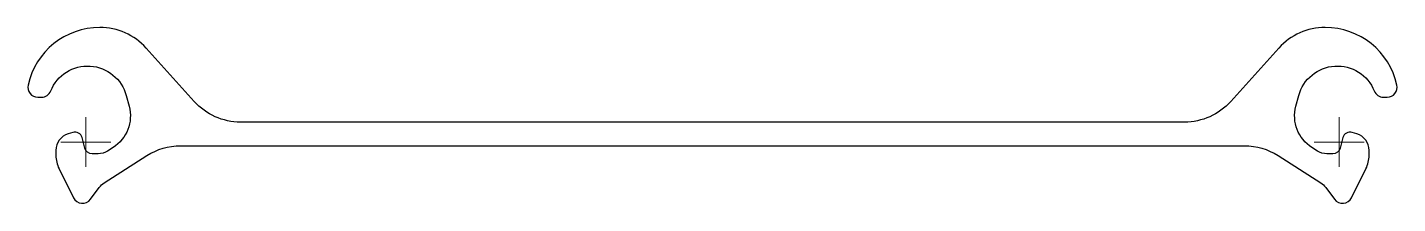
# Model space of a CAD drawing. Header units: millimetres. Extents: x -23 to 526, y -25 to 46.
import ezdxf

# ---------------------------------------------------------------- set-up
doc = ezdxf.new("R2010")
doc.units = ezdxf.units.MM
doc.layers.add('ref', color=4, linetype='Continuous', lineweight=5)

# ---------------------------------------------------------------- blocks, each defined once
blk = doc.blocks.new('AS500-9.5')
blk.add_lwpolyline([(24.21, 37.73, 0.212557), (5.63, 46, 0.351882), (-23.17, 22.86, 0.479419), (-19.27, 18), (-17.77, 18, 0.305615), (-14.06, 20.5, -0.719736), (16.23, 18.64), (17.38, 14.35, -0.327333), (10.95, -2.18), (8.72, -3.6, -0.142766), (4.96, -4.7), (2.56, -4.7, -0.339454), (-0.34, -2.48), (-1.48, 1.77, 0.424475), (-5.25, 3.87), (-7.05, 3.32, 0.329751), (-12, -3.38), (-12, -5.34, 0.116146), (-10.74, -10.69), (-4.91, -22.37, 0.560027), (1.88, -22.97), (5.4, -18.21, -0.091887), (7.4, -16.34), (24.56, -5.42, -0.142766), (37.99, -1.5), (465.01, -1.5, -0.142766), (478.44, -5.42), (495.6, -16.34, -0.091887), (497.6, -18.21), (501.12, -22.97, 0.560027), (507.91, -22.37), (513.74, -10.69, 0.116146), (515, -5.34), (515, -3.38, 0.329751), (510.05, 3.32), (508.25, 3.87, 0.424475), (504.48, 1.77), (503.34, -2.48, -0.339454), (500.44, -4.7), (498.04, -4.7, -0.142766), (494.28, -3.6), (492.05, -2.18, -0.327333), (485.62, 14.35), (486.77, 18.64, -0.719736), (517.06, 20.5, 0.305615), (520.77, 18), (522.27, 18, 0.479419), (526.17, 22.86, 0.351882), (497.37, 46, 0.212557), (478.79, 37.73), (459.47, 16.27, -0.212557), (440.89, 8), (62.11, 8, -0.212557), (43.53, 16.27)], format="xyb", close=True)
at = {"layer": 'ref'}
for p, q in [((0, -10), (0, 10)), ((503, -10), (503, 10)), ((10, 0), (-10, 0)), ((513, 0), (493, 0))]:
    blk.add_line(p, q, dxfattribs=at)

msp = doc.modelspace()

# ---------------------------------------------------------------- block references
msp.add_blockref('AS500-9.5', (0, 0))

doc.saveas('drawing.dxf')
